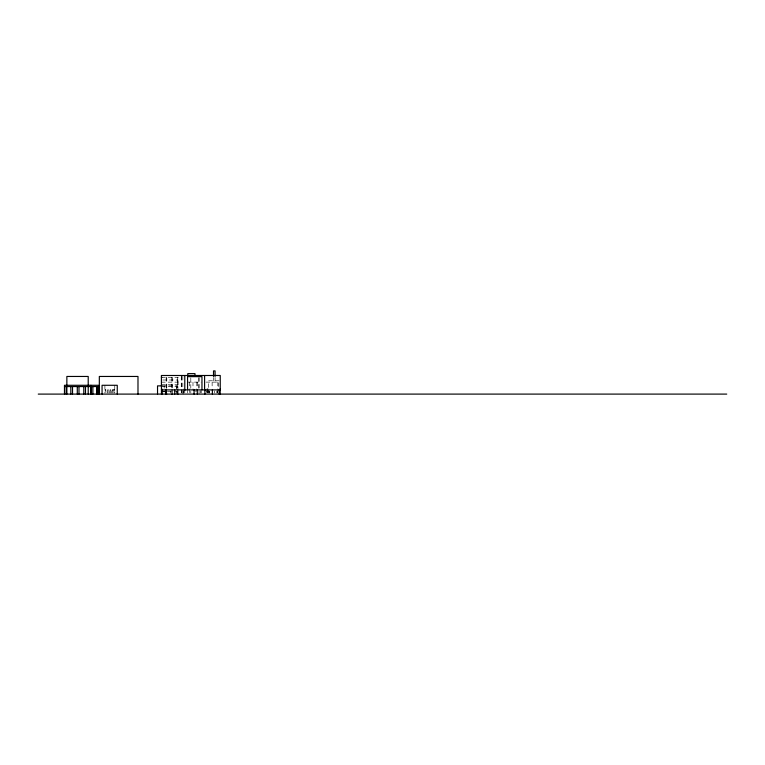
<?xml version="1.0" encoding="UTF-8"?>
<svg xmlns="http://www.w3.org/2000/svg" width="765" height="765" viewBox="0 0 765 765"><rect width="100%" height="100%" fill="white"/><g stroke="black" fill="none" stroke-linecap="round" stroke-linejoin="round"><path stroke-width="0.57" stroke-dasharray="3.83 2.87" d="M161.472 377.384L178.121 377.384L178.054 388.352M162.658 379.995L178.054 379.995M219.192 380.798L208.663 380.798L208.663 392.99M161.472 382.146L178.054 382.146M187.664 382.118L201.281 382.118M206.014 382.118L218.752 382.118L218.752 388.658M161.472 384.757L178.054 384.757M162.046 385.876L176.849 385.876L176.849 392.923M161.472 386.612L178.054 386.612M104.901 389.289L105.8 389.289L105.8 393.134M113.909 389.289L113.909 393.134L113.861 389.289L114.788 389.289M104.901 390.169L105.8 390.169M107.167 390.169L108.066 390.169M109.395 390.169L110.294 390.169M111.661 390.169L112.57 390.169M113.861 390.169L114.76 390.169M194.893 391.106L196.806 391.106M206.56 391.231L208.663 391.231M167.392 391.489L178.054 391.489M217.824 382.118L217.824 394.099M217.107 390.925L217.107 393.038M216.992 390.925L216.992 393.038M215.08 377.499L215.08 380.798M214.391 390.925L214.391 393.038M213.512 377.499L213.512 380.798M212.125 382.118L212.125 388.658M209.438 390.925L209.438 393.038M209.199 390.925L209.199 393.038M208.042 388.811L208.042 393.038M207.688 388.811L207.688 393.038M207.325 388.811L207.325 393.038M206.789 388.936L206.789 393.067M201.061 390.542L201.061 392.914M200.87 390.542L200.87 392.914M199.034 377.499L199.034 394.099M198.871 377.814L198.871 388.285M197.446 382.118L197.446 388.658M196.806 382.118L196.806 389.987M192.99 382.118L192.99 389.987M190.81 377.814L190.81 392.942M189.471 382.118L189.471 393.009M187.664 390.829L187.664 393.009M184.786 390.609L184.786 392.942M183.81 388.936L183.81 393.067M183.17 390.944L183.17 394.099M182.825 376.303L182.825 394.099M181.439 376.303L181.439 392.914M181.257 376.303L181.257 392.914M178.121 389.251L178.054 393.229M176.705 385.876L176.705 394.099M172.402 377.384L172.402 388.065M172.402 389.251L172.402 392.808M171.79 377.384L171.79 388.065M171.79 389.251L171.79 392.808M170.432 390.944L170.432 393.047M166.78 377.384L166.78 388.065M166.426 385.876L166.426 388.228M166.168 377.384L166.168 388.065M164.169 385.876L164.169 388.228M114.76 385.283L114.76 393.134M112.57 393.134L112.589 389.289L111.661 389.289L111.69 393.134M110.275 393.134L110.275 389.289L109.395 389.289L109.395 393.134M108.066 393.134L108.047 389.289L107.167 389.289L107.167 393.134M104.901 385.283L104.92 393.134M177.557 388.065L177.499 377.384L177.442 388.065M177.499 392.808L177.557 389.251L177.442 392.808"/><path stroke-width="1.15" d="M161.415 377.384L162.084 377.384M162.075 385.876L157.533 385.876L157.533 394.099M64.47 386.555L98.79 386.555L98.79 394.099M161.396 389.892L220.244 389.892L220.244 375.491L161.396 375.491L161.472 394.099M161.472 391.489L166.206 391.489M161.415 393.994L162.084 393.994L162.027 389.251M166.78 393.994L166.168 393.994L166.168 389.251M171.79 393.994L172.402 393.994M177.442 393.994L178.121 393.994M38.25 394.099L726.75 394.099M220.186 388.811L220.186 394.099M219.192 389.672L219.192 394.099M215.08 376.399L215.08 370.901L213.512 370.901L213.512 376.399M212.374 389.892L212.374 394.099M204.905 389.892L204.905 394.099M204.599 375.491L204.599 390.609M201.96 389.825L201.96 376.648L187.559 376.648L187.559 389.825M197.303 389.892L197.303 394.099M194.979 376.303L194.979 373.607L187.798 373.607L187.798 376.303M194.071 389.892L194.071 394.099M184.786 375.491L184.786 390.609M174.726 389.892L174.726 394.099M165.957 389.892L165.957 394.099M161.97 389.251L161.97 391.623M137.987 394.099L137.987 376.457L99.326 376.457L99.326 394.099M117.265 394.099L117.265 385.283L102.061 385.283L102.08 394.099M98.532 394.099L98.532 385.283L64.47 385.283L64.47 394.099M97.098 386.555L97.098 394.099M96.83 386.555L96.83 394.099M92.871 386.555L92.871 394.099M91.178 386.555L91.178 394.099M90.93 385.283L90.93 394.099M88.214 394.099L88.214 376.457L66.861 376.457L66.861 394.099M85.489 386.555L85.489 394.099M83.796 386.555L83.796 394.099M78.986 386.555L78.986 394.099M77.294 386.555L77.294 394.099M72.522 386.555L72.522 394.099M70.82 386.555L70.82 394.099M66.172 386.555L66.172 394.099"/></g></svg>
